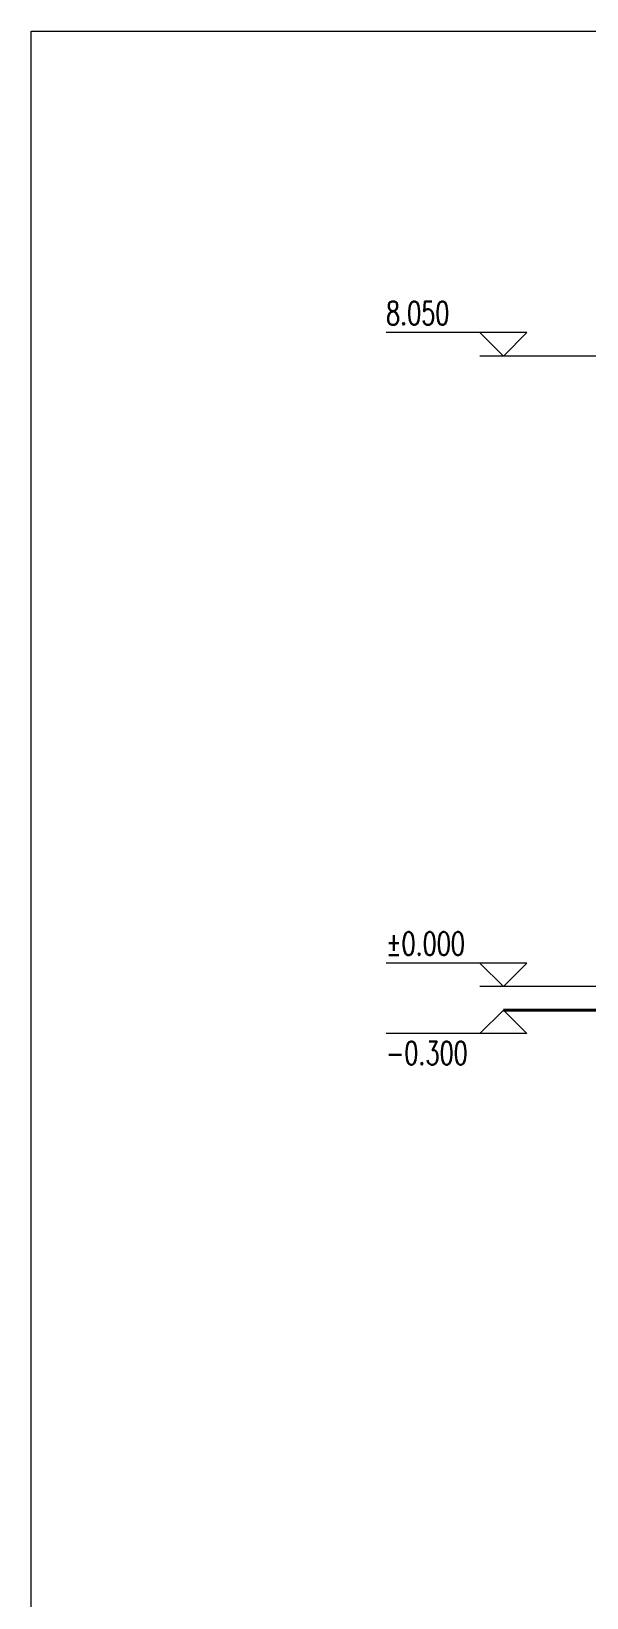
# Model space of a CAD drawing. Extents: x 577108 to 1042908, y 41950 to 81950.
# Drawn here: x 854708 to 861805, y 61950 to 81950 of the extents above; entities that cross this region are included whole.
import ezdxf

# ---------------------------------------------------------------- set-up
doc = ezdxf.new("R2010")
doc.units = 0
doc.header["$LTSCALE"] = 1000
doc.header["$MEASUREMENT"] = 0
doc.linetypes.add('DOTE', pattern=[2.42, 2, -0.2, 0.02, -0.2])
for name, color, linetype, lineweight in [('DIM_ELEV', 3, 'CONTINUOUS', 15), ('DOTE', 1, 'DOTE', 0), ('LM-S', 8, 'CONTINUOUS', 5), ('PUB_TEXT', 7, 'CONTINUOUS', 20), ('wall', 2, 'CONTINUOUS', 40)]:
    doc.layers.add(name, color=color, linetype=linetype, lineweight=lineweight)
doc.styles.add('_TCH_DIM', font='SIMPLEX', dxfattribs={"bigfont": 'GBCBIG'})

msp = doc.modelspace()

# ---------------------------------------------------------------- linework, layer by layer
at = {"layer": 'DIM_ELEV'}
for p, q in [((861040.8415, 78102.8769), (859240.8415, 78102.8769)), ((860740.8415, 77802.8769), (860440.8415, 78102.8769)), ((860740.8415, 77802.8769), (861040.8415, 78102.8769)), ((865410.8415, 77802.8769), (860440.8415, 77802.8769)), ((861040.8415, 70052.8769), (859240.8415, 70052.8769)), ((860740.8415, 69752.8769), (860440.8415, 70052.8769)), ((860740.8415, 69752.8769), (861040.8415, 70052.8769)), ((862590.8415, 69752.8769), (860440.8415, 69752.8769)), ((860740.8415, 69452.8769), (860440.8415, 69152.8769)), ((860740.8415, 69452.8769), (861040.8415, 69152.8769)), ((861040.8415, 69152.8769), (859240.8415, 69152.8769))]:
    msp.add_line(p, q, dxfattribs=at)
at = {"layer": 'DOTE'}
msp.add_line((898240.8415, 69752.8769), (860587.5597, 69752.8769), dxfattribs=at)
at = {"layer": 'LM-S'}
msp.add_lwpolyline([(854708.4301, 81950.2272), (904108.4301, 81950.2272), (904108.4301, 41950.2272), (854708.4301, 41950.2272)], close=True, dxfattribs=at)
at = {"layer": 'wall'}
msp.add_line((862620.8415, 69452.8769), (860740.8415, 69452.8769), dxfattribs=at)

# ---------------------------------------------------------------- texts
at = {"layer": 'PUB_TEXT', "style": '_TCH_DIM', "width": 0.705882}
for s, p in [('8.050', (859240.8415, 78202.8769)), ('%%P0.000', (859240.8415, 70152.8769)), ('-0.300', (859240.8415, 68755.3769))]:
    msp.add_text(s, height=297.5, dxfattribs=at).set_placement(p)

doc.saveas('drawing.dxf')
